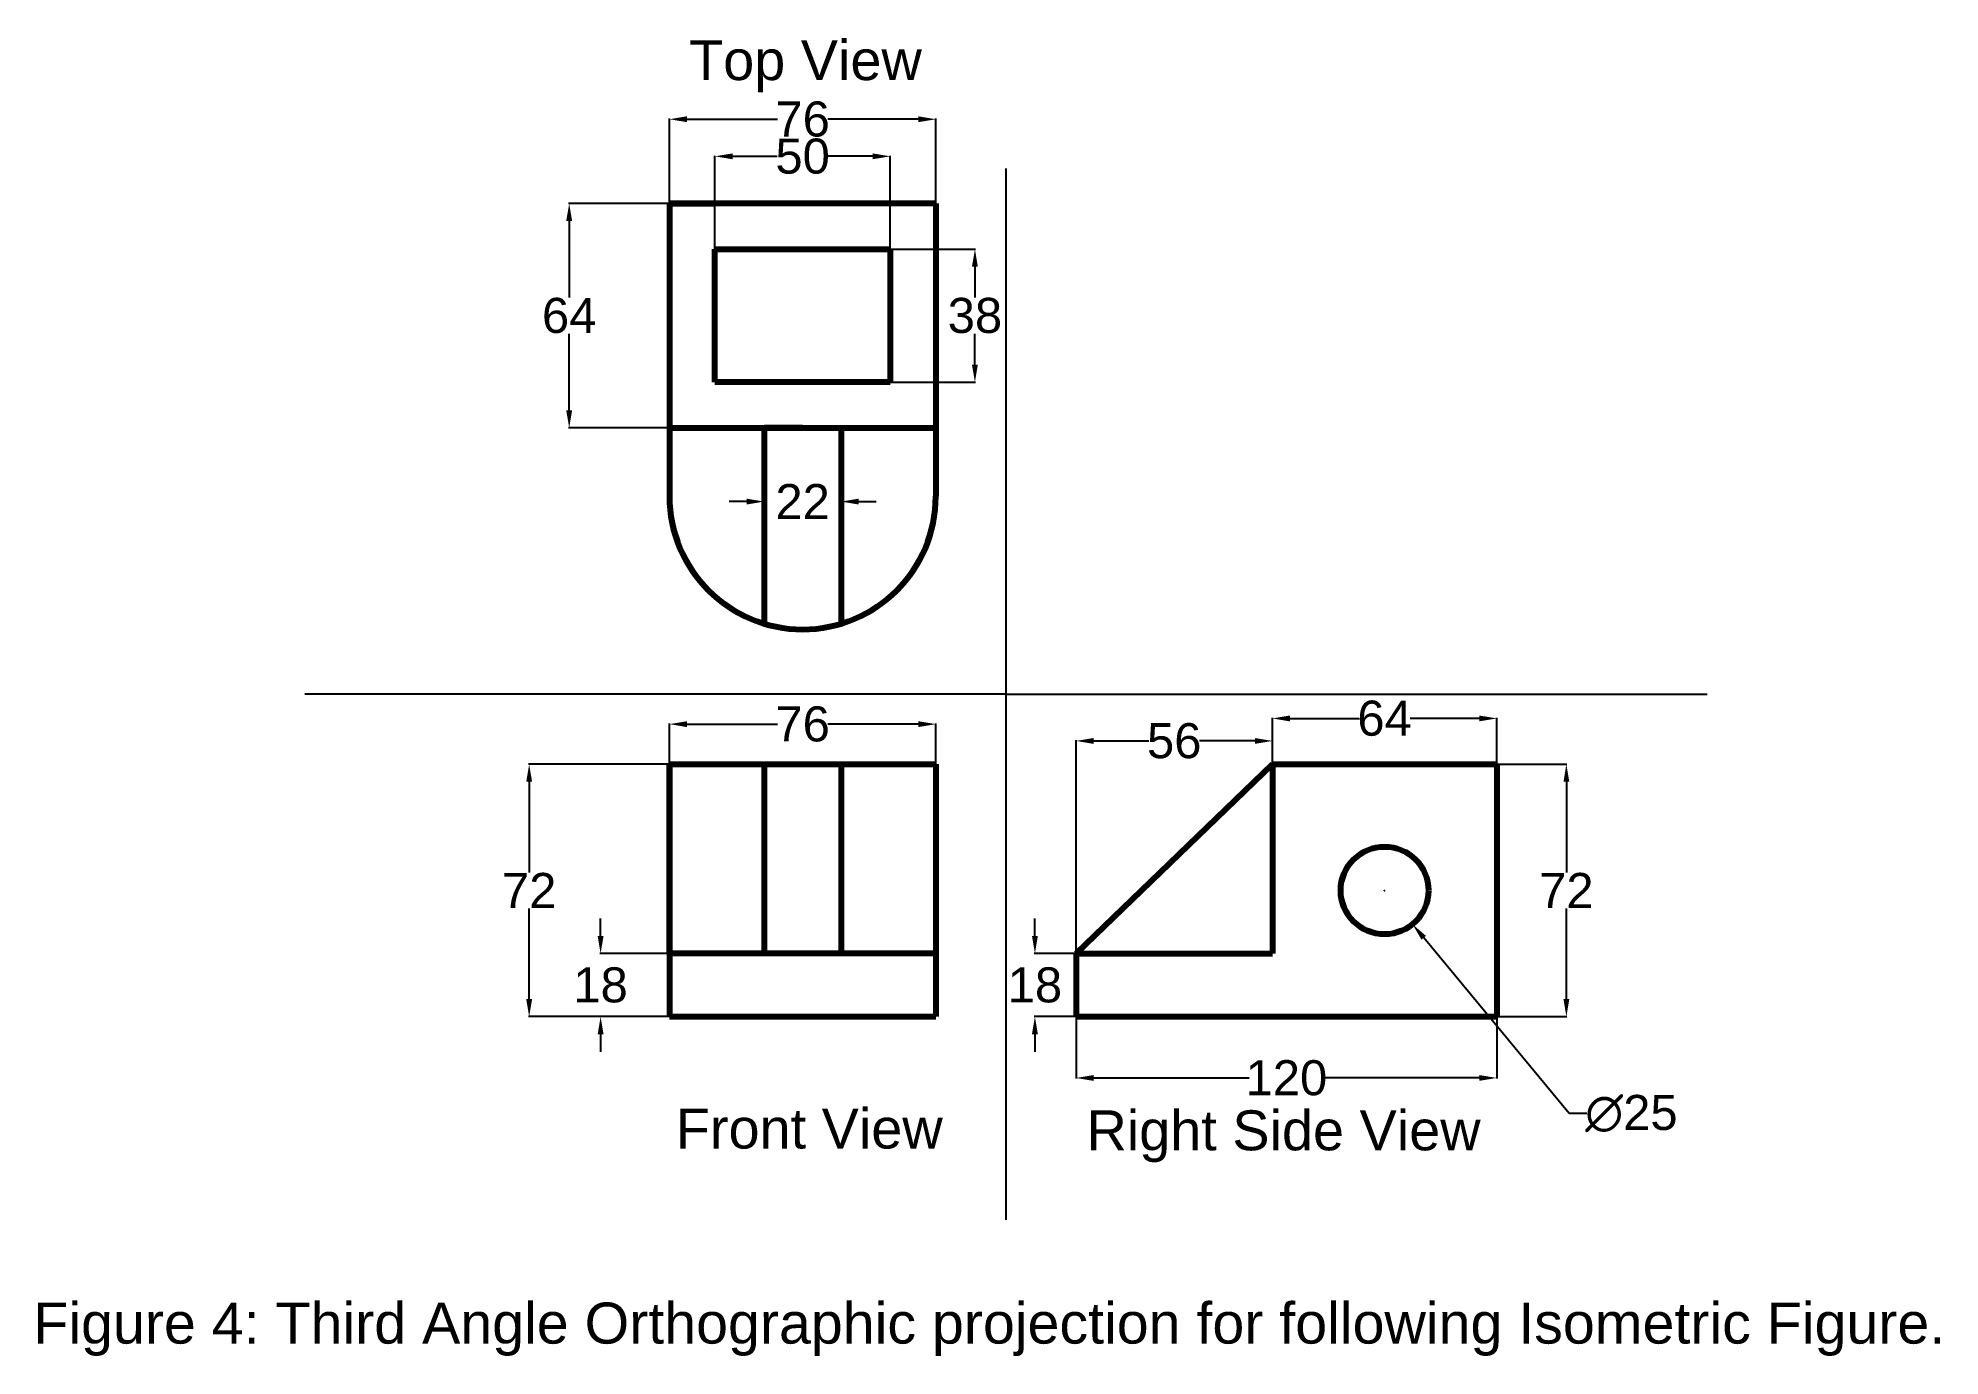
# Model space of a CAD drawing. Header units: inches. Extents: x -99 to 444, y -90 to 286.
import ezdxf

# ---------------------------------------------------------------- set-up
doc = ezdxf.new("R2010")
doc.units = ezdxf.units.IN
doc.header["$MEASUREMENT"] = 0
doc.styles.get("Standard").update_dxf_attribs({"font": 'arial.ttf'})
doc.dimstyles.get("Standard").update_dxf_attribs({"dimtxt": 10, "dimasz": 5, "dimexe": 0.18, "dimexo": 0.0625, "dimgap": 0.09, "dimtad": 0, "dimtih": 1, "dimtoh": 1, "dimdec": 0, "dimzin": 0, "dimdsep": 46, "dimtxsty": 'Standard', "dimcen": 0.09, "dimadec": 0, "dimazin": 0, "dimtfac": 1, "dimtdec": 0, "dimtofl": 0, "dimtmove": 0, "dimatfit": 3, "dimfxl": 1, "dimtolj": 1, "dimtzin": 0, "dimarcsym": 0})

# ---------------------------------------------------------------- blocks, each defined once
blk = doc.blocks.new('*D1')
at = {"color": 0, "lineweight": -2, "transparency": 16777216}
for p, q in [((81.59, 238.76), (81.59, 262.91)), ((86.59, 262.73), (112.38, 262.73)), ((152.59, 262.73), (126.79, 262.73)), ((157.59, 238.76), (157.59, 262.91))]:
    blk.add_line(p, q, dxfattribs=at)
at = {"color": 0, "transparency": 16777216}
for points in [[(86.59, 263.57), (86.59, 261.9), (81.59, 262.73)], [(152.59, 263.57), (152.59, 261.9), (157.59, 262.73)]]:
    blk.add_solid(points, dxfattribs=at)
at = {"layer": 'Defpoints', "color": 0, "transparency": 16777216}
for p in [(157.59, 262.73), (81.59, 238.69), (157.59, 238.69)]:
    blk.add_point(p, dxfattribs=at)
at = {"color": 0, "transparency": 16777216, "insert": (119.59, 262.73), "char_height": 10, "attachment_point": 5}
blk.add_mtext('\\A1;76', dxfattribs=at)
blk = doc.blocks.new('*D2')
at = {"color": 0, "lineweight": -2, "transparency": 16777216}
for p, q in [((81.52, 238.69), (52.82, 238.69)), ((53, 233.69), (53, 211.89)), ((53, 179.69), (53, 201.5)), ((81.52, 174.69), (52.82, 174.69))]:
    blk.add_line(p, q, dxfattribs=at)
at = {"color": 0, "transparency": 16777216}
for points in [[(52.16, 233.69), (53.83, 233.69), (53, 238.69)], [(52.16, 179.69), (53.83, 179.69), (53, 174.69)]]:
    blk.add_solid(points, dxfattribs=at)
at = {"layer": 'Defpoints', "color": 0, "transparency": 16777216}
for p in [(81.59, 238.69), (53, 174.69), (81.59, 174.69)]:
    blk.add_point(p, dxfattribs=at)
at = {"color": 0, "transparency": 16777216, "insert": (53, 206.69), "char_height": 10, "attachment_point": 5}
blk.add_mtext('\\A1;64', dxfattribs=at)
blk = doc.blocks.new('*D3')
at = {"color": 0, "lineweight": -2, "transparency": 16777216}
for p, q in [((94.65, 225.69), (168.92, 225.69)), ((168.74, 220.69), (168.74, 211.89)), ((168.74, 192.69), (168.74, 201.49)), ((94.65, 187.69), (168.92, 187.69))]:
    blk.add_line(p, q, dxfattribs=at)
at = {"color": 0, "transparency": 16777216}
for points in [[(167.9, 220.69), (169.57, 220.69), (168.74, 225.69)], [(167.9, 192.69), (169.57, 192.69), (168.74, 187.69)]]:
    blk.add_solid(points, dxfattribs=at)
at = {"layer": 'Defpoints', "color": 0, "transparency": 16777216}
for p in [(94.59, 225.69), (168.74, 225.69), (94.59, 187.69)]:
    blk.add_point(p, dxfattribs=at)
at = {"color": 0, "transparency": 16777216, "insert": (168.74, 206.69), "char_height": 10, "attachment_point": 5}
blk.add_mtext('\\A1;38', dxfattribs=at)
blk = doc.blocks.new('*D4')
at = {"color": 0, "lineweight": -2, "transparency": 16777216}
for p, q in [((94.59, 225.76), (94.59, 252.33)), ((99.59, 252.15), (112.35, 252.15)), ((139.59, 252.15), (126.82, 252.15)), ((144.59, 225.76), (144.59, 252.33))]:
    blk.add_line(p, q, dxfattribs=at)
at = {"color": 0, "transparency": 16777216}
for points in [[(99.59, 252.98), (99.59, 251.32), (94.59, 252.15)], [(139.59, 252.98), (139.59, 251.32), (144.59, 252.15)]]:
    blk.add_solid(points, dxfattribs=at)
at = {"layer": 'Defpoints', "color": 0, "transparency": 16777216}
for p in [(144.59, 252.15), (94.59, 225.69), (144.59, 225.69)]:
    blk.add_point(p, dxfattribs=at)
at = {"color": 0, "transparency": 16777216, "insert": (119.59, 252.15), "char_height": 10, "attachment_point": 5}
blk.add_mtext('\\A1;50', dxfattribs=at)
blk = doc.blocks.new('*D5')
at = {"color": 0, "lineweight": -2, "transparency": 16777216}
for p, q in [((108.59, 174.63), (108.59, 153.47)), ((130.59, 174.63), (130.59, 153.47)), ((103.59, 153.65), (98.59, 153.65)), ((135.59, 153.65), (140.59, 153.65))]:
    blk.add_line(p, q, dxfattribs=at)
at = {"color": 0, "transparency": 16777216}
for points in [[(103.59, 154.48), (103.59, 152.81), (108.59, 153.65)], [(135.59, 154.48), (135.59, 152.81), (130.59, 153.65)]]:
    blk.add_solid(points, dxfattribs=at)
at = {"layer": 'Defpoints', "color": 0, "transparency": 16777216}
for p in [(108.59, 174.69), (130.59, 174.69), (130.59, 153.65)]:
    blk.add_point(p, dxfattribs=at)
at = {"color": 0, "transparency": 16777216, "insert": (119.59, 153.65), "char_height": 10, "attachment_point": 5}
blk.add_mtext('\\A1;22', dxfattribs=at)
blk = doc.blocks.new('*D6')
at = {"color": 0, "lineweight": -2, "transparency": 16777216}
for p, q in [((253.59, 78.76), (253.59, 91.96)), ((258.59, 91.78), (278.33, 91.78)), ((312.59, 91.78), (292.85, 91.78)), ((317.59, 78.76), (317.59, 91.96))]:
    blk.add_line(p, q, dxfattribs=at)
at = {"color": 0, "transparency": 16777216}
for points in [[(258.59, 92.61), (258.59, 90.94), (253.59, 91.78)], [(312.59, 92.61), (312.59, 90.94), (317.59, 91.78)]]:
    blk.add_solid(points, dxfattribs=at)
at = {"layer": 'Defpoints', "color": 0, "transparency": 16777216}
for p in [(317.59, 91.78), (253.59, 78.69), (317.59, 78.69)]:
    blk.add_point(p, dxfattribs=at)
at = {"color": 0, "transparency": 16777216, "insert": (285.59, 91.78), "char_height": 10, "attachment_point": 5}
blk.add_mtext('\\A1;64', dxfattribs=at)
blk = doc.blocks.new('*D7')
at = {"color": 0, "lineweight": -2, "transparency": 16777216}
for p, q in [((317.65, 78.69), (337.63, 78.69)), ((337.45, 73.69), (337.45, 47.8)), ((337.45, 11.69), (337.45, 37.58)), ((317.65, 6.69), (337.63, 6.69))]:
    blk.add_line(p, q, dxfattribs=at)
at = {"color": 0, "transparency": 16777216}
for points in [[(336.62, 73.69), (338.29, 73.69), (337.45, 78.69)], [(336.62, 11.69), (338.29, 11.69), (337.45, 6.69)]]:
    blk.add_solid(points, dxfattribs=at)
at = {"layer": 'Defpoints', "color": 0, "transparency": 16777216}
for p in [(317.59, 78.69), (337.45, 78.69), (317.59, 6.69)]:
    blk.add_point(p, dxfattribs=at)
at = {"color": 0, "transparency": 16777216, "insert": (337.45, 42.69), "char_height": 10, "attachment_point": 5}
blk.add_mtext('\\A1;72', dxfattribs=at)
blk = doc.blocks.new('*D8')
at = {"color": 0, "lineweight": -2, "transparency": 16777216}
for p, q in [((197.59, 6.63), (197.59, -10.98)), ((317.59, 6.63), (317.59, -10.98)), ((202.59, -10.8), (246.94, -10.8)), ((312.59, -10.8), (268.24, -10.8))]:
    blk.add_line(p, q, dxfattribs=at)
at = {"color": 0, "transparency": 16777216}
for points in [[(202.59, -9.97), (202.59, -11.63), (197.59, -10.8)], [(312.59, -9.97), (312.59, -11.63), (317.59, -10.8)]]:
    blk.add_solid(points, dxfattribs=at)
at = {"layer": 'Defpoints', "color": 0, "transparency": 16777216}
for p in [(197.59, 6.69), (317.59, 6.69), (317.59, -10.8)]:
    blk.add_point(p, dxfattribs=at)
at = {"color": 0, "transparency": 16777216, "insert": (257.59, -10.8), "char_height": 10, "attachment_point": 5}
blk.add_mtext('\\A1;120', dxfattribs=at)
blk = doc.blocks.new('*D9')
at = {"color": 0, "lineweight": -2, "transparency": 16777216}
for p, q in [((197.59, 24.76), (197.59, 85.54)), ((202.59, 85.36), (218.34, 85.36)), ((248.59, 85.36), (232.84, 85.36)), ((253.59, 24.76), (253.59, 85.54))]:
    blk.add_line(p, q, dxfattribs=at)
at = {"color": 0, "transparency": 16777216}
for points in [[(202.59, 86.19), (202.59, 84.52), (197.59, 85.36)], [(248.59, 86.19), (248.59, 84.52), (253.59, 85.36)]]:
    blk.add_solid(points, dxfattribs=at)
at = {"layer": 'Defpoints', "color": 0, "transparency": 16777216}
for p in [(253.59, 85.36), (197.59, 24.69), (253.59, 24.69)]:
    blk.add_point(p, dxfattribs=at)
at = {"color": 0, "transparency": 16777216, "insert": (225.59, 85.36), "char_height": 10, "attachment_point": 5}
blk.add_mtext('\\A1;56', dxfattribs=at)
blk = doc.blocks.new('*D10')
at = {"color": 0, "lineweight": -2, "transparency": 16777216}
for p, q in [((185.85, 29.69), (185.85, 34.69)), ((197.52, 24.69), (185.67, 24.69)), ((197.52, 6.69), (185.67, 6.69)), ((185.85, 1.69), (185.85, -3.31))]:
    blk.add_line(p, q, dxfattribs=at)
at = {"color": 0, "transparency": 16777216}
for points in [[(185.02, 29.69), (186.69, 29.69), (185.85, 24.69)], [(185.02, 1.69), (186.69, 1.69), (185.85, 6.69)]]:
    blk.add_solid(points, dxfattribs=at)
at = {"layer": 'Defpoints', "color": 0, "transparency": 16777216}
for p in [(185.85, 24.69), (197.59, 24.69), (197.59, 6.69)]:
    blk.add_point(p, dxfattribs=at)
at = {"color": 0, "transparency": 16777216, "insert": (185.85, 15.69), "char_height": 10, "attachment_point": 5}
blk.add_mtext('\\A1;18', dxfattribs=at)
blk = doc.blocks.new('*D11')
at = {"color": 0, "lineweight": -2, "transparency": 16777216}
for p, q in [((81.59, 78.76), (81.59, 90.33)), ((86.59, 90.15), (112.38, 90.15)), ((152.59, 90.15), (126.79, 90.15)), ((157.59, 78.76), (157.59, 90.33))]:
    blk.add_line(p, q, dxfattribs=at)
at = {"color": 0, "transparency": 16777216}
for points in [[(86.59, 90.98), (86.59, 89.31), (81.59, 90.15)], [(152.59, 90.98), (152.59, 89.31), (157.59, 90.15)]]:
    blk.add_solid(points, dxfattribs=at)
at = {"layer": 'Defpoints', "color": 0, "transparency": 16777216}
for p in [(157.59, 90.15), (81.59, 78.69), (157.59, 78.69)]:
    blk.add_point(p, dxfattribs=at)
at = {"color": 0, "transparency": 16777216, "insert": (119.59, 90.15), "char_height": 10, "attachment_point": 5}
blk.add_mtext('\\A1;76', dxfattribs=at)
blk = doc.blocks.new('*D12')
at = {"color": 0, "lineweight": -2, "transparency": 16777216}
for p, q in [((81.52, 78.69), (41.41, 78.69)), ((41.59, 73.69), (41.59, 47.8)), ((41.59, 11.69), (41.59, 37.58)), ((81.52, 6.69), (41.41, 6.69))]:
    blk.add_line(p, q, dxfattribs=at)
at = {"color": 0, "transparency": 16777216}
for points in [[(40.75, 73.69), (42.42, 73.69), (41.59, 78.69)], [(40.75, 11.69), (42.42, 11.69), (41.59, 6.69)]]:
    blk.add_solid(points, dxfattribs=at)
at = {"layer": 'Defpoints', "color": 0, "transparency": 16777216}
for p in [(41.59, 78.69), (81.59, 78.69), (81.59, 6.69)]:
    blk.add_point(p, dxfattribs=at)
at = {"color": 0, "transparency": 16777216, "insert": (41.59, 42.69), "char_height": 10, "attachment_point": 5}
blk.add_mtext('\\A1;72', dxfattribs=at)
blk = doc.blocks.new('*D13')
at = {"color": 0, "lineweight": -2, "transparency": 16777216}
for p, q in [((61.96, 29.69), (61.96, 34.69)), ((81.52, 24.69), (61.78, 24.69)), ((81.52, 6.69), (61.78, 6.69)), ((61.96, 1.69), (61.96, -3.31))]:
    blk.add_line(p, q, dxfattribs=at)
at = {"color": 0, "transparency": 16777216}
for points in [[(61.13, 29.69), (62.8, 29.69), (61.96, 24.69)], [(61.13, 1.69), (62.8, 1.69), (61.96, 6.69)]]:
    blk.add_solid(points, dxfattribs=at)
at = {"layer": 'Defpoints', "color": 0, "transparency": 16777216}
for p in [(61.96, 24.69), (81.59, 24.69), (81.59, 6.69)]:
    blk.add_point(p, dxfattribs=at)
at = {"color": 0, "transparency": 16777216, "insert": (61.96, 15.69), "char_height": 10, "attachment_point": 5}
blk.add_mtext('\\A1;18', dxfattribs=at)
blk = doc.blocks.new('*D14')
at = {"color": 0, "lineweight": -2, "transparency": 16777216}
for p, q in [((285.5, 42.69), (285.68, 42.69)), ((285.59, 42.6), (285.59, 42.78)), ((338.28, -20.97), (296.75, 29.21)), ((343.28, -20.97), (338.28, -20.97))]:
    blk.add_line(p, q, dxfattribs=at)
at = {"color": 0, "transparency": 16777216}
blk.add_solid([(297.39, 29.74), (296.1, 28.68), (293.56, 33.06)], dxfattribs=at)
at = {"layer": 'Defpoints', "color": 0, "transparency": 16777216}
for p in [(277.62, 52.32), (293.56, 33.06)]:
    blk.add_point(p, dxfattribs=at)
at = {"color": 0, "transparency": 16777216, "insert": (356.01, -20.97), "char_height": 10, "attachment_point": 5}
blk.add_mtext('\\A1;∅25', dxfattribs=at)

msp = doc.modelspace()

# ---------------------------------------------------------------- linework, layer by layer
for p, q in [((177.59, 248.69), (177.59, -51.31)), ((177.59, 98.69), (-22.41, 98.69)), ((177.59, 98.69), (377.59, 98.69))]:
    msp.add_line(p, q)
at = {"lineweight": 80}
for p, q in [((157.59, 238.69), (81.59, 238.69)), ((81.59, 238.69), (81.59, 174.69)), ((81.59, 238.69), (94.59, 238.69)), ((157.59, 238.69), (144.59, 238.69)), ((157.59, 238.69), (157.59, 174.69)), ((94.59, 225.69), (144.59, 225.69)), ((94.59, 187.69), (94.59, 225.69)), ((144.59, 225.69), (144.59, 187.69)), ((144.59, 187.69), (94.59, 187.69)), ((81.59, 174.69), (157.59, 174.69)), ((81.59, 174.69), (81.59, 155.19)), ((81.59, 174.69), (81.59, 174.69)), ((119.59, 174.69), (108.59, 174.69)), ((108.59, 174.69), (108.59, 118.69)), ((119.59, 174.69), (130.59, 174.69)), ((130.59, 174.69), (130.59, 118.69)), ((157.59, 174.69), (157.59, 155.19)), ((157.59, 174.69), (157.59, 174.69)), ((81.59, 78.69), (157.59, 78.69)), ((81.59, 24.69), (81.59, 78.69)), ((81.59, 78.69), (81.59, 6.69)), ((108.59, 78.69), (108.59, 24.69)), ((130.59, 78.69), (130.59, 24.69)), ((157.59, 78.69), (157.59, 24.69)), ((157.59, 78.69), (157.59, 6.69)), ((197.59, 24.69), (253.59, 78.69)), ((253.59, 78.69), (253.59, 24.69)), ((253.59, 78.69), (317.59, 78.69)), ((317.59, 78.69), (317.59, 6.69)), ((157.59, 24.69), (81.59, 24.69)), ((81.59, 24.69), (81.59, 6.69)), ((197.59, 24.69), (197.59, 6.69)), ((197.59, 24.69), (253.59, 24.69)), ((81.59, 6.69), (157.59, 6.69)), ((197.59, 6.69), (317.59, 6.69))]:
    msp.add_line(p, q, dxfattribs=at)
msp.add_circle((285.59, 42.69), 12.5, dxfattribs=at)
msp.add_arc((119.59, 155.19), 38, 180, 0, dxfattribs=at)

# ---------------------------------------------------------------- texts
for s, height, p in [('Top View', 11.4, (87.2, 273.89)), ('Front View', 11.4, (83.43, -30.93)), ('Right Side View', 11.3996, (200.57, -31.44)), ('Figure 4: Third Angle Orthographic projection for following Isometric Figure.', 11.7078, (-99.85, -86.59))]:
    msp.add_text(s, height=height).set_placement(p)

# ---------------------------------------------------------------- dimensions: what is measured, and where the dimension line sits
at = {"color": 244, "true_color": 0x991b1e}
for base, p1, p2, picture, middle in [((157.59, 262.73), (81.59, 238.69), (157.59, 238.69), '*D1', (119.59, 262.73)), ((144.59, 252.15), (94.59, 225.69), (144.59, 225.69), '*D4', (119.59, 252.15)), ((130.59, 153.65), (108.59, 174.69), (130.59, 174.69), '*D5', (119.59, 153.65)), ((317.59, 91.78), (253.59, 78.69), (317.59, 78.69), '*D6', (285.59, 91.78)), ((157.59, 90.15), (81.59, 78.69), (157.59, 78.69), '*D11', (119.59, 90.15)), ((253.59, 85.36), (197.59, 24.69), (253.59, 24.69), '*D9', (225.59, 85.36)), ((317.59, -10.8), (197.59, 6.69), (317.59, 6.69), '*D8', (257.59, -10.8))]:
    dim = msp.add_linear_dim(base=base, p1=p1, p2=p2, dimstyle='Standard', dxfattribs=at)
    dim.commit()
    dim.dimension.update_dxf_attribs({"geometry": picture, "text_midpoint": middle})
for base, p1, p2, picture, middle in [((53, 174.69), (81.59, 238.69), (81.59, 174.69), '*D2', (53, 206.69)), ((168.74, 225.69), (94.59, 187.69), (94.59, 225.69), '*D3', (168.74, 206.69)), ((41.59, 78.69), (81.59, 6.69), (81.59, 78.69), '*D12', (41.59, 42.69)), ((337.45, 78.69), (317.59, 6.69), (317.59, 78.69), '*D7', (337.45, 42.69)), ((61.96, 24.69), (81.59, 6.69), (81.59, 24.69), '*D13', (61.96, 15.69)), ((185.85, 24.69), (197.59, 6.69), (197.59, 24.69), '*D10', (185.85, 15.69))]:
    dim = msp.add_linear_dim(base=base, p1=p1, p2=p2, angle=90, dimstyle='Standard', dxfattribs=at)
    dim.commit()
    dim.dimension.update_dxf_attribs({"geometry": picture, "text_midpoint": middle})
dim = msp.add_diameter_dim_2p(p1=(277.62, 52.32), p2=(293.56, 33.06), dimstyle='Standard', dxfattribs=at)
dim.commit()
dim.dimension.update_dxf_attribs({"geometry": '*D14', "text_midpoint": (356.01, -20.97), "dimtype": 163})

doc.saveas('drawing.dxf')
